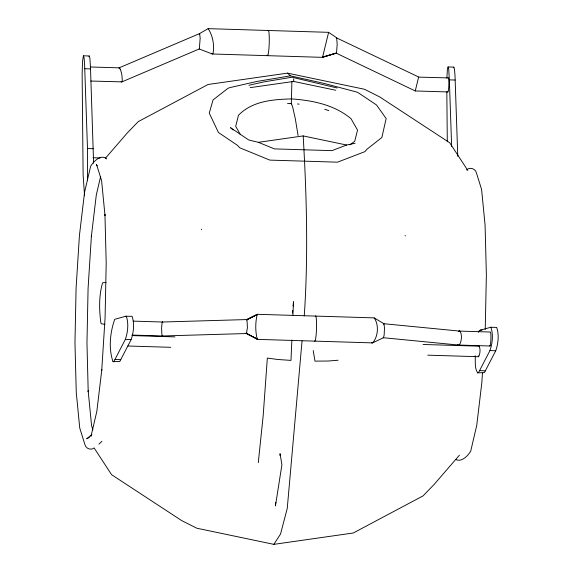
<?xml version="1.0" encoding="UTF-8"?>
<svg xmlns="http://www.w3.org/2000/svg" width="573" height="573" viewBox="0 0 573 573"><rect width="100%" height="100%" fill="white"/><g stroke="black" fill="none" stroke-linecap="round" stroke-linejoin="round"><path stroke-width="0.86" d="M291.893 81.574L291.32 103.921M485.238 329.489L486.37 274.754L485.073 225.089L481.592 189.491L476.435 172.931C475.59 168.555 469.645 166.815 466.515 169.93M87.562 180.316L87.483 148.543L84.596 64.42L84.102 57.995L83.436 55.803L82.512 61.375L82.14 74.218L83.114 174.758L84.56 195.765M446.868 78.064L447.391 69.569L448.05 66.948L453.845 67.12L454.511 69.319L455.005 75.743L457.77 156.314M250.165 87.633L293.627 81.43L293.734 78.888M291.858 339.939L290.984 360.396L277.583 359.479L267.34 358.068L263.179 415.676L258.294 462.619M292.925 315.028L293.491 301.685L293.104 306.068M482.473 373.066L481.829 382.7L476.743 425.367L470.712 451.166C467.84 455.786 461.731 462.497 455.714 459.532M275.763 502.371L275.448 505.916L281.909 464.789L280.068 453.644L279.911 455.413M292.488 313.073L292.717 310.444M302.05 340.921L287.252 508.387L280.541 534.043L273.837 544.35L196.826 528.22L181.705 520.606L111.599 474.702L94.008 447.778M304.256 315.981C308.346 256.088 306.67 195.83 303.174 135.923L258.387 142.326L248.746 139.991L230.504 127.686L233.096 129.921M322.671 56.698L322.527 57.35L212.297 53.984L199.139 48.949M328.608 32.332L322.527 57.35L336.351 53.103L336.552 52.551L337.182 44.343L336.652 37.804L328.608 32.332L208.128 28.65L199.447 33.649L118.862 67.958M100.583 176.634L96.307 194.906L91.336 236.635L91.415 235.897L88.084 288.362L86.96 343.098L88.206 391.774L88.163 390.793L91.565 425.61L92.89 429.872M90.949 436.562L96.844 411.335L101.822 369.599L101.743 370.337L105.074 317.879L106.198 263.136L104.945 214.46L104.995 215.448L101.593 180.624L96.551 164.43L97.088 165.891M418.612 77.119L448.344 77.914M336.351 53.103L322.585 57.157L336.15 53.131L415.253 90.957L418.648 77.004L336.451 37.839M199.239 34.201L199.648 33.621L200.163 38.219L199.34 48.913L121.913 81.875L90.749 81.037M121.913 81.875L122.307 80.292L121.942 75.457A7.399 1.504 79.6 0 0 120.158 69.075M246.512 320.049L257.692 314.305L374.169 317.886L383.96 323.738L459.754 331.108M246.734 319.562L257.692 314.305L257.277 314.312C255.264 322.341 255.25 331.337 257.263 339.366L372.622 342.89L383.509 337.719L384.154 334.99L384.49 328L383.96 323.738L383.516 324.239M88.887 56.706L89.23 55.982L83.436 55.803M453.501 67.843L453.845 67.12M113.024 361.692L113.998 361.305L125.329 339.431C127.872 332.225 128.825 323.33 126.261 316.095L114.715 319.319C110.102 332.412 108.376 348.556 113.024 361.692L119.793 361.484L131.124 339.61C133.667 332.397 134.612 323.509 132.055 316.275L125.723 316.31M475.16 355.704C475.59 361.319 474.38 367.938 477.638 372.837L478.613 372.45L489.944 350.576C492.486 343.363 493.439 334.474 490.875 327.24L479.336 330.463L478.333 332.276M477.638 372.837L484.407 372.629L495.738 350.755C498.281 343.542 499.226 334.646 496.669 327.419L490.875 327.24M101.937 441.289L98.928 444.154M105.339 158.334L127.313 132.929L138.286 121.591L208.056 84.489L287.496 73.136L364.5 89.266L379.627 96.88L449.733 142.784L467.847 170.518M459.424 455.184L434.019 484.557L423.046 495.896L353.276 532.997L273.837 544.35M91.852 434.549L86.688 438.811L89.438 437.342M349.967 144.919L354.759 141.173L357.538 130.092L351.041 118.726C334.503 104.816 312.772 100.433 291.757 98.907C273.042 99.401 252.22 100.97 238.468 115.288L235.689 126.368L240.452 134.698M162.338 322.019L246.956 319.555L257.277 314.312M479.064 346.285C480.647 348.656 480.145 354.007 478.648 356.721L427.78 355.167M355.117 143.243L346.593 145.019L331.989 150.642L274.417 148.887L258.387 142.326M93.535 448.466C90.233 450.328 85.656 448.287 84.897 444.555L79.74 427.995L76.259 392.398L74.963 342.733L76.094 287.997L79.425 235.532L84.589 192.12L90.62 166.32C93.485 161.414 101.041 153.736 106.822 158.943M248.947 85.284L263.344 81.996L291.929 77.226L337.146 87.984M290.432 75.851L256.826 81.459L229.852 87.619L227.997 88.278L213.049 99.931L209.267 113.139L218.442 132.506L237.437 145.313L239.822 147.813L269.847 160.111L337.533 162.173L364.894 151.637L366.899 149.274L381.862 137.499L386.152 118.539L376.468 104.923L357.459 92.239L324.519 83.529L290.432 75.851L287.496 73.136M106.127 282.403L102.596 282.79C98.814 295.596 99.136 309.979 100.912 323.215L101.464 323.781L104.966 324.375M338.077 360.231L328.193 361.026L314.964 361.133L313.223 350.583M383.093 337.261L383.509 337.719M162.56 335.979L246.497 333.529L257.678 339.359L246.497 333.529L247.421 327.427L246.956 319.555M287.546 103.541L290.876 103.541L291.636 104.193L292.681 107.115L295.324 118.833L298.089 135.543M90.398 66.977L119.227 67.858L120.158 69.075M84.74 68.717L90.527 68.896L93.607 163.262M448.05 66.948L448.716 69.14L449.354 79.862L455.141 80.034M415.253 90.957L447.814 91.945M87.483 148.543L93.277 148.722M92.991 157.733L100.132 157.955M480.31 330.077L481.965 330.127M133.215 321.116L162.567 322.019M459.131 331.079L490.266 332.032A7.041 0.752 -88.2 0 1 490.86 339.99A7.041 0.752 -88.2 0 1 489.657 345.49M132.091 335.062L162.331 335.986M458.894 345.046L490.022 345.999M132.077 335.577L174.915 336.888M423.082 344.473L479.3 346.185M125.329 339.431L131.124 339.61M489.944 350.576L495.738 350.755M127.851 346.006L170.69 347.31M115.001 359.493L120.788 359.665M479.615 370.631L485.41 370.81M371.505 342.84L372.622 342.89C378.266 336.716 379.075 324.676 374.169 317.886M383.287 337.726L458.271 345.018M297.502 103.949L299.099 104.171M293.627 81.43L335.742 90.248M303.174 135.923L346.593 145.019M324.769 109.257L328.816 110.632M257.678 339.359L246.082 333.071M208.128 28.65C212.855 35.612 214.603 45.568 212.948 53.805L212.297 53.984L211.501 53.303M121.104 81.595L121.548 81.975M478.648 356.721L478.247 355.854M89.23 55.982L89.897 58.174L90.527 68.896M449.354 79.862L451.646 146.38M446.825 91.787L447.298 141.775M405.175 235.381L405.183 235.947M201.632 229.157L201.632 229.73M448.15 78.021A7.041 0.752 -88.2 0 1 448.817 85.449A7.041 0.752 -88.2 0 1 447.635 91.58M268.014 30.684A12.627 1.347 -88.2 0 1 269.203 43.999A12.627 1.347 -88.2 0 1 267.09 55.001M457.698 344.509A7.399 2.442 -86.5 0 0 460.119 343.707C461.616 339.939 462.11 335.348 460.327 331.609A7.399 2.442 -86.5 0 0 458.5 331.523M315.372 316.074A12.627 1.347 -88.2 0 1 316.504 328.709A12.627 1.347 -88.2 0 1 314.591 341.1M162.782 335.499A7.399 0.91 -89.9 0 1 161.908 334.589L161.572 328.093L162.116 322.499A7.399 0.91 -89.9 0 1 162.789 322.492"/></g></svg>
